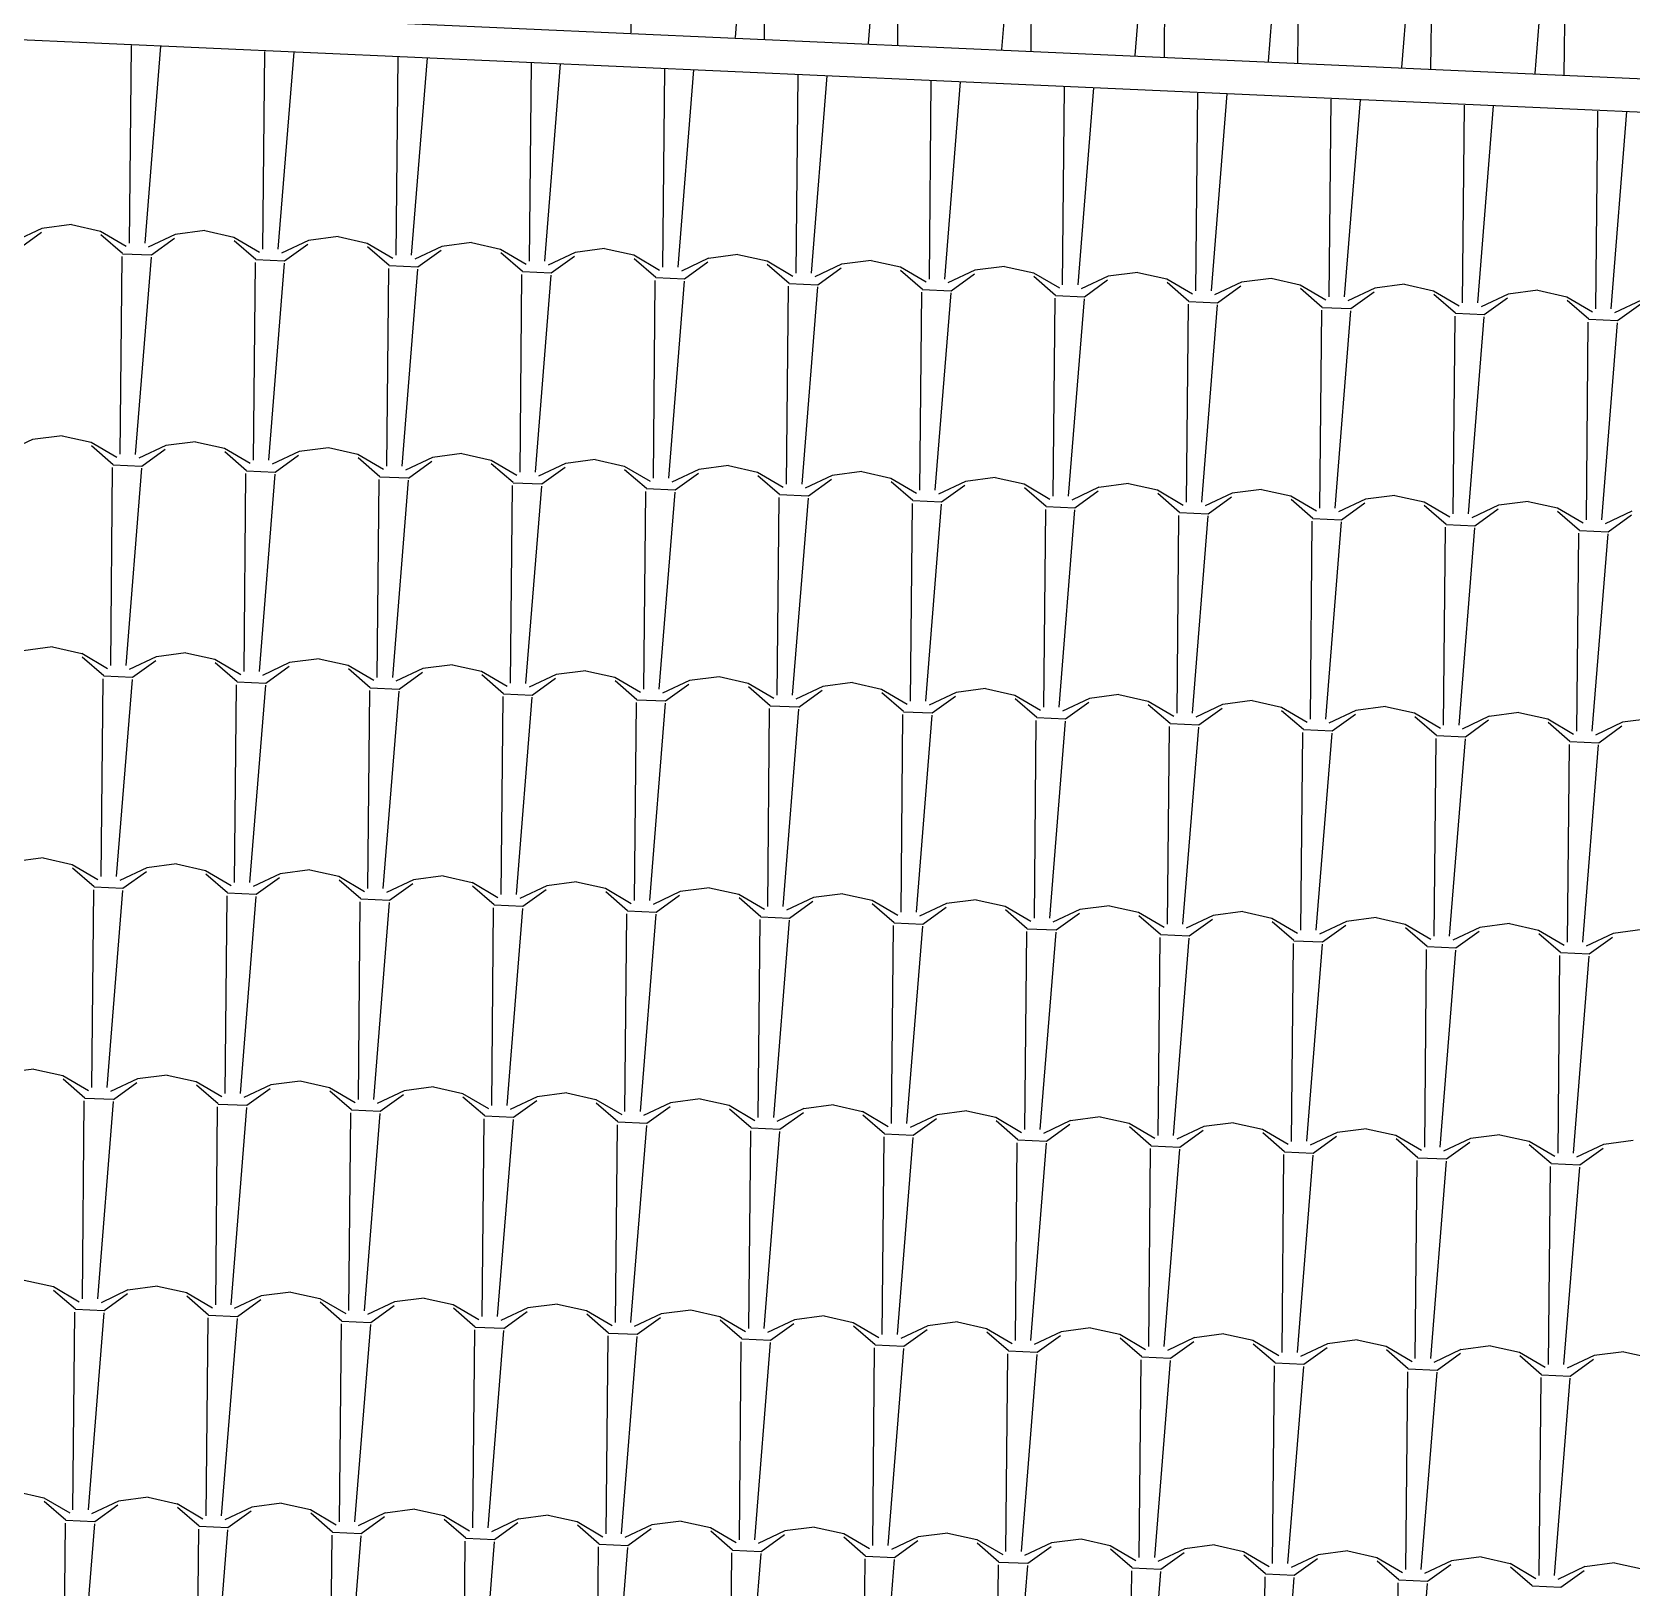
# Model space of a CAD drawing. Extents: x 1037 to 14540, y 1034 to 18285.
# Drawn here: x 8987.9 to 9275.7, y 1338.5 to 1618.3 of the extents above; entities that cross this region are included whole.
import ezdxf

# ---------------------------------------------------------------- set-up
doc = ezdxf.new("R2010")
doc.units = 0
doc.header["$LTSCALE"] = 100
doc.header["$MEASUREMENT"] = 0
doc.layers.get('0').update_dxf_attribs({"color": 240, "linetype": 'CONTINUOUS'})
doc.layers.add('proiezioni', color=252, linetype='CONTINUOUS')
doc.layers.add('retini copertura', color=32, linetype='CONTINUOUS')

# ---------------------------------------------------------------- blocks, each defined once
blk = doc.blocks.new('*X1853')
at = {"color": 0}
for p, q in [((36.6608, 15.7901), (36.6643, 16.1458)), ((36.6885, 15.7901), (36.7169, 16.1447)), ((36.9006, 15.7794), (36.904, 16.1351)), ((36.9283, 15.7793), (36.9566, 16.1339)), ((37.1404, 15.7687), (37.1438, 16.1244)), ((37.168, 15.7686), (37.1964, 16.1232)), ((37.3801, 15.7579), (37.3835, 16.1136)), ((37.4078, 15.7579), (37.4361, 16.1125)), ((37.6199, 15.7472), (37.6233, 16.1029)), ((37.6475, 15.7472), (37.6759, 16.1018)), ((37.8596, 15.7365), (37.8631, 16.0922)), ((37.8873, 15.7364), (37.9156, 16.091)), ((38.0994, 15.7257), (38.1028, 16.0814)), ((38.1271, 15.7257), (38.1554, 16.0803)), ((38.3391, 15.715), (38.3426, 16.0707)), ((38.3668, 15.715), (38.3952, 16.0696)), ((38.5789, 15.7043), (38.5823, 16.06)), ((38.6066, 15.7043), (38.6349, 16.0589)), ((38.8187, 15.6935), (38.8221, 16.0492)), ((38.8463, 15.6936), (38.8747, 16.0482)), ((39.0584, 15.6828), (39.0618, 16.0385)), ((39.0861, 15.6828), (39.1144, 16.0374)), ((39.2982, 15.6721), (39.3016, 16.0278)), ((39.3258, 15.6721), (39.3542, 16.0267)), ((36.5031, 15.8166), (36.4546, 15.7937)), ((36.4601, 15.7797), (36.5021, 15.81)), ((36.5563, 15.8235), (36.5031, 15.8166)), ((36.5563, 15.8235), (36.6086, 15.8119)), ((36.6086, 15.8119), (36.6549, 15.7848)), ((36.6482, 15.7714), (36.6091, 15.8052)), ((36.7428, 15.8059), (36.6943, 15.783)), ((36.796, 15.8128), (36.7429, 15.8058)), ((36.796, 15.8128), (36.8484, 15.8012)), ((36.8484, 15.8012), (36.8946, 15.774)), ((37.0358, 15.802), (36.9826, 15.7951)), ((37.0358, 15.8021), (37.0882, 15.7904)), ((36.6999, 15.769), (36.7418, 15.7993)), ((36.888, 15.7606), (36.8489, 15.7945)), ((36.9826, 15.7952), (36.9341, 15.7723)), ((36.9396, 15.7583), (36.9816, 15.7885)), ((37.0881, 15.7904), (37.1344, 15.7633)), ((37.1277, 15.7499), (37.0886, 15.7838)), ((37.2223, 15.7844), (37.1738, 15.7615)), ((37.1794, 15.7476), (37.2213, 15.7778)), ((37.2756, 15.7913), (37.2224, 15.7844)), ((37.2756, 15.7914), (37.3279, 15.7797)), ((37.3279, 15.7797), (37.3742, 15.7526)), ((37.3675, 15.7392), (37.3284, 15.7731)), ((37.4621, 15.7737), (37.4136, 15.7508)), ((37.5153, 15.7806), (37.4621, 15.7737)), ((37.5153, 15.7806), (37.5677, 15.769)), ((36.6438, 15.4105), (36.6473, 15.7662)), ((36.6482, 15.7713), (36.6998, 15.769)), ((36.6715, 15.4104), (36.6999, 15.765)), ((36.8836, 15.3998), (36.887, 15.7555)), ((36.8879, 15.7606), (36.9396, 15.7583)), ((36.9113, 15.3997), (36.9396, 15.7543)), ((37.1234, 15.389), (37.1268, 15.7448)), ((37.1277, 15.7499), (37.1794, 15.7476)), ((37.151, 15.389), (37.1794, 15.7436)), ((37.4191, 15.7368), (37.4611, 15.7671)), ((37.5676, 15.769), (37.6139, 15.7419)), ((37.6072, 15.7285), (37.5682, 15.7623)), ((37.7019, 15.763), (37.6534, 15.7401)), ((37.6589, 15.7261), (37.7009, 15.7564)), ((37.7551, 15.7698), (37.7019, 15.7629)), ((37.7551, 15.7699), (37.8074, 15.7583)), ((37.8074, 15.7583), (37.8537, 15.7311)), ((37.847, 15.7177), (37.8079, 15.7516)), ((37.9416, 15.7522), (37.8931, 15.7294)), ((37.8987, 15.7154), (37.9406, 15.7456)), ((37.9948, 15.7591), (37.9417, 15.7522)), ((37.9948, 15.7592), (38.0472, 15.7475)), ((38.0472, 15.7475), (38.0934, 15.7204)), ((38.2346, 15.7484), (38.1814, 15.7415)), ((38.2346, 15.7484), (38.287, 15.7368)), ((37.3631, 15.3783), (37.3666, 15.734)), ((37.3675, 15.7392), (37.4191, 15.7369)), ((37.3908, 15.3783), (37.4191, 15.7329)), ((37.6029, 15.3676), (37.6063, 15.7233)), ((37.6072, 15.7284), (37.6589, 15.7261)), ((37.6305, 15.3675), (37.6589, 15.7221)), ((37.847, 15.7177), (37.8986, 15.7154)), ((38.0868, 15.707), (38.0477, 15.7409)), ((38.1814, 15.7415), (38.1329, 15.7186)), ((38.1384, 15.7046), (38.1804, 15.7349)), ((38.2869, 15.7368), (38.3332, 15.7097)), ((38.3265, 15.6963), (38.2874, 15.7302)), ((38.4211, 15.7308), (38.3726, 15.7079)), ((38.3782, 15.6939), (38.4201, 15.7242)), ((38.4744, 15.7377), (38.4212, 15.7307)), ((38.4744, 15.7377), (38.5267, 15.7261)), ((38.5267, 15.7261), (38.573, 15.699)), ((38.5663, 15.6855), (38.5272, 15.7194)), ((38.6609, 15.7201), (38.6124, 15.6972)), ((38.7141, 15.7269), (38.6609, 15.72)), ((38.7141, 15.727), (38.7665, 15.7153)), ((38.7664, 15.7154), (38.8127, 15.6882)), ((38.9539, 15.7162), (38.9007, 15.7093)), ((38.9539, 15.7163), (39.0062, 15.7046)), ((37.8426, 15.3568), (37.8461, 15.7126)), ((37.8703, 15.3568), (37.8987, 15.7114)), ((38.0824, 15.3461), (38.0858, 15.7018)), ((38.0867, 15.707), (38.1384, 15.7047)), ((38.1101, 15.3461), (38.1384, 15.7007)), ((38.3222, 15.3354), (38.3256, 15.6911)), ((38.3265, 15.6963), (38.3782, 15.6939)), ((38.3498, 15.3354), (38.3782, 15.69)), ((38.5663, 15.6855), (38.6179, 15.6832)), ((38.6179, 15.6832), (38.6599, 15.7135)), ((38.806, 15.6748), (38.767, 15.7087)), ((38.9007, 15.7093), (38.8521, 15.6864)), ((38.8577, 15.6725), (38.8997, 15.7027)), ((39.0062, 15.7046), (39.0525, 15.6775)), ((39.0458, 15.6641), (39.0067, 15.698)), ((39.1404, 15.6986), (39.0919, 15.6757)), ((39.0975, 15.6617), (39.1394, 15.692)), ((39.1936, 15.7055), (39.1405, 15.6986)), ((39.1936, 15.7055), (39.246, 15.6939)), ((39.246, 15.6939), (39.2922, 15.6668)), ((39.2856, 15.6534), (39.2465, 15.6872)), ((39.3802, 15.6879), (39.3317, 15.665)), ((38.5619, 15.3246), (38.5653, 15.6804)), ((38.5896, 15.3247), (38.6179, 15.6793)), ((38.8017, 15.3139), (38.8051, 15.6696)), ((38.806, 15.6748), (38.8577, 15.6725)), ((38.8293, 15.3139), (38.8577, 15.6685)), ((39.0414, 15.3032), (39.0449, 15.6589)), ((39.0458, 15.6641), (39.0974, 15.6618)), ((39.0691, 15.3032), (39.0975, 15.6578)), ((39.3372, 15.651), (39.3792, 15.6813)), ((39.2812, 15.2924), (39.2846, 15.6482)), ((39.2855, 15.6533), (39.3372, 15.651)), ((39.3089, 15.2925), (39.3372, 15.6471)), ((36.4861, 15.437), (36.4376, 15.4141)), ((36.5393, 15.4439), (36.4861, 15.4369)), ((36.5393, 15.4439), (36.5917, 15.4323)), ((36.5916, 15.4323), (36.6379, 15.4052)), ((36.7258, 15.4263), (36.6773, 15.4034)), ((36.7791, 15.4331), (36.7259, 15.4262)), ((36.7791, 15.4332), (36.8314, 15.4215)), ((36.6312, 15.3917), (36.5921, 15.4256)), ((36.6829, 15.3894), (36.7248, 15.4197)), ((36.8314, 15.4216), (36.8776, 15.3944)), ((36.871, 15.381), (36.8319, 15.4149)), ((36.9656, 15.4155), (36.9171, 15.3926)), ((36.9226, 15.3787), (36.9646, 15.4089)), ((37.0188, 15.4224), (36.9656, 15.4155)), ((37.0188, 15.4225), (37.0712, 15.4108)), ((37.0711, 15.4108), (37.1174, 15.3837)), ((37.1107, 15.3703), (37.0717, 15.4042)), ((37.2054, 15.4048), (37.1568, 15.3819)), ((37.1624, 15.3679), (37.2043, 15.3982)), ((37.2586, 15.4117), (37.2054, 15.4048)), ((37.2586, 15.4117), (37.3109, 15.4001)), ((37.3109, 15.4001), (37.3572, 15.373)), ((37.4983, 15.401), (37.4452, 15.394)), ((37.4983, 15.401), (37.5507, 15.3894)), ((36.6269, 15.0309), (36.6303, 15.3866)), ((36.6312, 15.3917), (36.6829, 15.3894)), ((36.6545, 15.0308), (36.6829, 15.3854)), ((36.8666, 15.0202), (36.8701, 15.3759)), ((36.871, 15.381), (36.9226, 15.3787)), ((36.8943, 15.0201), (36.9226, 15.3747)), ((37.1107, 15.3703), (37.1624, 15.368)), ((37.3505, 15.3596), (37.3114, 15.3934)), ((37.4451, 15.3941), (37.3966, 15.3712)), ((37.4022, 15.3572), (37.4441, 15.3875)), ((37.5507, 15.3894), (37.5969, 15.3622)), ((37.5903, 15.3488), (37.5512, 15.3827)), ((37.6849, 15.3834), (37.6364, 15.3605)), ((37.6419, 15.3465), (37.6839, 15.3767)), ((37.7381, 15.3902), (37.6849, 15.3833)), ((37.7381, 15.3903), (37.7905, 15.3786)), ((37.7904, 15.3786), (37.8367, 15.3515)), ((37.83, 15.3381), (37.7909, 15.372)), ((37.9246, 15.3726), (37.8761, 15.3497)), ((37.9779, 15.3795), (37.9247, 15.3726)), ((37.9779, 15.3795), (38.0302, 15.3679)), ((38.2176, 15.3688), (38.1644, 15.3618)), ((38.2176, 15.3688), (38.27, 15.3572)), ((37.1064, 15.0094), (37.1098, 15.3651)), ((37.134, 15.0094), (37.1624, 15.364)), ((37.3461, 14.9987), (37.3496, 15.3544)), ((37.3505, 15.3595), (37.4021, 15.3572)), ((37.3738, 14.9986), (37.4022, 15.3532)), ((37.5859, 14.988), (37.5893, 15.3437)), ((37.5902, 15.3488), (37.6419, 15.3465)), ((37.6136, 14.9879), (37.6419, 15.3425)), ((37.8817, 15.3358), (37.9236, 15.366)), ((38.0302, 15.3679), (38.0764, 15.3408)), ((38.0698, 15.3274), (38.0307, 15.3613)), ((38.1644, 15.3619), (38.1159, 15.339)), ((38.1214, 15.325), (38.1634, 15.3553)), ((38.2699, 15.3572), (38.3162, 15.3301)), ((38.3095, 15.3166), (38.2705, 15.3505)), ((38.4042, 15.3512), (38.3556, 15.3283)), ((38.3612, 15.3143), (38.4032, 15.3446)), ((38.4574, 15.358), (38.4042, 15.3511)), ((38.4574, 15.3581), (38.5097, 15.3464)), ((38.5097, 15.3465), (38.556, 15.3193)), ((38.6439, 15.3404), (38.5954, 15.3176)), ((38.6971, 15.3473), (38.644, 15.3404)), ((38.6971, 15.3474), (38.7495, 15.3357)), ((37.8257, 14.9772), (37.8291, 15.3329)), ((37.83, 15.3381), (37.8817, 15.3358)), ((37.8533, 14.9772), (37.8817, 15.3318)), ((38.0654, 14.9665), (38.0688, 15.3222)), ((38.0698, 15.3274), (38.1214, 15.325)), ((38.0931, 14.9665), (38.1214, 15.3211)), ((38.3052, 14.9558), (38.3086, 15.3115)), ((38.3095, 15.3166), (38.3612, 15.3143)), ((38.5493, 15.3059), (38.5102, 15.3398)), ((38.601, 15.3036), (38.6429, 15.3338)), ((38.7495, 15.3357), (38.7957, 15.3086)), ((38.7891, 15.2952), (38.75, 15.3291)), ((38.8837, 15.3297), (38.8352, 15.3068)), ((38.8407, 15.2928), (38.8827, 15.3231)), ((38.9369, 15.3366), (38.8837, 15.3297)), ((38.9369, 15.3366), (38.9893, 15.325)), ((38.9892, 15.325), (39.0355, 15.2979)), ((39.0288, 15.2845), (38.9897, 15.3184)), ((39.1234, 15.319), (39.0749, 15.2961)), ((39.0805, 15.2821), (39.1224, 15.3124)), ((39.1767, 15.3259), (39.1235, 15.3189)), ((39.1767, 15.3259), (39.229, 15.3143)), ((39.229, 15.3143), (39.2752, 15.2872)), ((38.3328, 14.9558), (38.3612, 15.3104)), ((38.5449, 14.945), (38.5484, 15.3007)), ((38.5493, 15.3059), (38.6009, 15.3036)), ((38.5726, 14.945), (38.6009, 15.2996)), ((38.7847, 14.9343), (38.7881, 15.29)), ((38.789, 15.2952), (38.8407, 15.2929)), ((38.8124, 14.9343), (38.8407, 15.2889)), ((39.0288, 15.2845), (39.0805, 15.2821)), ((39.2686, 15.2737), (39.2295, 15.3076)), ((39.3632, 15.3083), (39.3147, 15.2854)), ((39.3202, 15.2714), (39.3622, 15.3016)), ((39.0244, 14.9236), (39.0279, 15.2793)), ((39.0521, 14.9236), (39.0805, 15.2782)), ((39.2642, 14.9128), (39.2676, 15.2685)), ((39.2686, 15.2737), (39.3202, 15.2714)), ((39.2919, 14.9129), (39.3202, 15.2675)), ((36.5223, 15.0642), (36.4691, 15.0573)), ((36.5223, 15.0643), (36.5747, 15.0526)), ((36.5746, 15.0527), (36.6209, 15.0255)), ((36.7621, 15.0535), (36.7089, 15.0466)), ((36.7621, 15.0536), (36.8144, 15.0419)), ((36.6142, 15.0121), (36.5752, 15.046)), ((36.7088, 15.0466), (36.6603, 15.0237)), ((36.6659, 15.0098), (36.7078, 15.04)), ((36.8144, 15.0419), (36.8607, 15.0148)), ((36.854, 15.0014), (36.8149, 15.0353)), ((36.9486, 15.0359), (36.9001, 15.013)), ((36.9057, 14.999), (36.9476, 15.0293)), ((37.0018, 15.0428), (36.9486, 15.0359)), ((37.0018, 15.0428), (37.0542, 15.0312)), ((37.0542, 15.0312), (37.1004, 15.0041)), ((37.0937, 14.9907), (37.0547, 15.0245)), ((37.1884, 15.0252), (37.1399, 15.0023)), ((37.2416, 15.0321), (37.1884, 15.0251)), ((37.2416, 15.0321), (37.2939, 15.0205)), ((36.6099, 14.6513), (36.6133, 15.007)), ((36.6142, 15.0121), (36.6659, 15.0098)), ((36.6375, 14.6512), (36.6659, 15.0058)), ((36.8496, 14.6405), (36.8531, 14.9962)), ((36.854, 15.0014), (36.9056, 14.9991)), ((36.8773, 14.6405), (36.9057, 14.9951)), ((37.1454, 14.9883), (37.1874, 15.0186)), ((37.2939, 15.0205), (37.3402, 14.9934)), ((37.3335, 14.9799), (37.2944, 15.0138)), ((37.4281, 15.0145), (37.3796, 14.9916)), ((37.3852, 14.9776), (37.4271, 15.0078)), ((37.4814, 15.0213), (37.4282, 15.0144)), ((37.4814, 15.0214), (37.5337, 15.0097)), ((37.5337, 15.0098), (37.5799, 14.9826)), ((37.5733, 14.9692), (37.5342, 15.0031)), ((37.6679, 15.0037), (37.6194, 14.9808)), ((37.6249, 14.9669), (37.6669, 14.9971)), ((37.7211, 15.0106), (37.6679, 15.0037)), ((37.7211, 15.0107), (37.7735, 14.999)), ((37.7734, 14.999), (37.8197, 14.9719)), ((37.9609, 14.9999), (37.9077, 14.993)), ((37.9609, 14.9999), (38.0132, 14.9883)), ((37.0894, 14.6298), (37.0928, 14.9855)), ((37.0937, 14.9906), (37.1454, 14.9883)), ((37.1171, 14.6298), (37.1454, 14.9843)), ((37.3292, 14.6191), (37.3326, 14.9748)), ((37.3335, 14.9799), (37.3852, 14.9776)), ((37.3568, 14.619), (37.3852, 14.9736)), ((37.5733, 14.9692), (37.6249, 14.9669)), ((37.813, 14.9585), (37.774, 14.9924)), ((37.9076, 14.993), (37.8591, 14.9701)), ((37.8647, 14.9561), (37.9066, 14.9864)), ((38.0132, 14.9883), (38.0595, 14.9612)), ((38.0528, 14.9478), (38.0137, 14.9816)), ((38.1474, 14.9823), (38.0989, 14.9594)), ((38.1045, 14.9454), (38.1464, 14.9757)), ((38.2006, 14.9891), (38.1474, 14.9822)), ((38.2006, 14.9892), (38.253, 14.9776)), ((38.253, 14.9776), (38.2992, 14.9504)), ((38.2926, 14.937), (38.2535, 14.9709)), ((38.3872, 14.9715), (38.3387, 14.9487)), ((38.4404, 14.9784), (38.3872, 14.9715)), ((38.4404, 14.9785), (38.4927, 14.9668)), ((38.4927, 14.9668), (38.539, 14.9397)), ((38.6802, 14.9677), (38.627, 14.9608)), ((38.6802, 14.9677), (38.7325, 14.9561)), ((37.5689, 14.6083), (37.5723, 14.964)), ((37.5966, 14.6083), (37.6249, 14.9629)), ((37.8087, 14.5976), (37.8121, 14.9533)), ((37.813, 14.9585), (37.8647, 14.9562)), ((37.8363, 14.5976), (37.8647, 14.9522)), ((38.0484, 14.5869), (38.0519, 14.9426)), ((38.0528, 14.9477), (38.1044, 14.9454)), ((38.0761, 14.5869), (38.1044, 14.9415)), ((38.2925, 14.937), (38.3442, 14.9347)), ((38.3442, 14.9347), (38.3862, 14.9649)), ((38.5323, 14.9263), (38.4932, 14.9602)), ((38.6269, 14.9608), (38.5784, 14.9379)), ((38.584, 14.924), (38.6259, 14.9542)), ((38.7325, 14.9561), (38.7787, 14.929)), ((38.7721, 14.9156), (38.733, 14.9495)), ((38.8667, 14.9501), (38.8182, 14.9272)), ((38.8237, 14.9132), (38.8657, 14.9435)), ((38.9199, 14.957), (38.8667, 14.95)), ((38.9199, 14.957), (38.9723, 14.9454)), ((38.9722, 14.9454), (39.0185, 14.9183)), ((39.0118, 14.9048), (38.9728, 14.9387)), ((39.1064, 14.9394), (39.0579, 14.9165)), ((39.1597, 14.9462), (39.1065, 14.9393)), ((39.1597, 14.9463), (39.212, 14.9346)), ((38.2882, 14.5761), (38.2916, 14.9318)), ((38.3159, 14.5761), (38.3442, 14.9307)), ((38.5279, 14.5654), (38.5314, 14.9211)), ((38.5323, 14.9263), (38.584, 14.924)), ((38.5556, 14.5654), (38.584, 14.92)), ((38.7677, 14.5547), (38.7711, 14.9104)), ((38.7721, 14.9156), (38.8237, 14.9132)), ((38.7954, 14.5547), (38.8237, 14.9093)), ((39.0635, 14.9025), (39.1054, 14.9328)), ((39.212, 14.9347), (39.2583, 14.9075)), ((39.2516, 14.8941), (39.2125, 14.928)), ((39.3462, 14.9286), (39.2977, 14.9057)), ((39.3033, 14.8918), (39.3452, 14.922)), ((39.3994, 14.9355), (39.3462, 14.9286)), ((39.0075, 14.5439), (39.0109, 14.8997)), ((39.0118, 14.9048), (39.0635, 14.9025)), ((39.0351, 14.544), (39.0635, 14.8986)), ((39.2472, 14.5332), (39.2506, 14.8889)), ((39.2516, 14.8941), (39.3032, 14.8918)), ((39.2749, 14.5333), (39.3032, 14.8879)), ((36.5053, 14.6846), (36.4521, 14.6777)), ((36.5053, 14.6847), (36.5577, 14.673)), ((36.5577, 14.673), (36.6039, 14.6459)), ((36.5972, 14.6325), (36.5582, 14.6664)), ((36.6919, 14.667), (36.6434, 14.6441)), ((36.6489, 14.6302), (36.6909, 14.6604)), ((36.7451, 14.6739), (36.6919, 14.667)), ((36.7451, 14.6739), (36.7974, 14.6623)), ((36.7974, 14.6623), (36.8437, 14.6352)), ((36.837, 14.6218), (36.7979, 14.6557)), ((36.9316, 14.6563), (36.8831, 14.6334)), ((36.8887, 14.6194), (36.9306, 14.6497)), ((36.9848, 14.6632), (36.9317, 14.6562)), ((36.9848, 14.6632), (37.0372, 14.6516)), ((37.0372, 14.6516), (37.0834, 14.6245)), ((37.2246, 14.6524), (37.1714, 14.6455)), ((37.2246, 14.6525), (37.277, 14.6408)), ((36.5929, 14.2716), (36.5963, 14.6274)), ((36.5972, 14.6325), (36.6489, 14.6302)), ((36.6206, 14.2716), (36.6489, 14.6262)), ((36.837, 14.6218), (36.8887, 14.6194)), ((37.0768, 14.611), (37.0377, 14.6449)), ((37.1714, 14.6456), (37.1229, 14.6227)), ((37.1284, 14.6087), (37.1704, 14.639)), ((37.2769, 14.6409), (37.3232, 14.6137)), ((37.3165, 14.6003), (37.2774, 14.6342)), ((37.4111, 14.6348), (37.3626, 14.6119)), ((37.3682, 14.598), (37.4101, 14.6282)), ((37.4644, 14.6417), (37.4112, 14.6348)), ((37.4644, 14.6418), (37.5167, 14.6301)), ((37.5167, 14.6301), (37.563, 14.603)), ((37.5563, 14.5896), (37.5172, 14.6235)), ((37.6509, 14.6241), (37.6024, 14.6012)), ((37.7041, 14.631), (37.6509, 14.6241)), ((37.7041, 14.631), (37.7565, 14.6194)), ((36.8327, 14.2609), (36.8361, 14.6166)), ((36.8603, 14.2609), (36.8887, 14.6155)), ((37.0724, 14.2502), (37.0758, 14.6059)), ((37.0767, 14.611), (37.1284, 14.6087)), ((37.1001, 14.2501), (37.1284, 14.6047)), ((37.3122, 14.2394), (37.3156, 14.5952)), ((37.3165, 14.6003), (37.3682, 14.598)), ((37.3398, 14.2394), (37.3682, 14.594)), ((37.608, 14.5872), (37.6499, 14.6175)), ((37.7565, 14.6194), (37.8027, 14.5923)), ((37.796, 14.5789), (37.757, 14.6127)), ((37.8907, 14.6134), (37.8422, 14.5905)), ((37.8477, 14.5765), (37.8897, 14.6068)), ((37.9439, 14.6203), (37.8907, 14.6133)), ((37.9439, 14.6203), (37.9962, 14.6087)), ((37.9962, 14.6087), (38.0425, 14.5815)), ((38.0358, 14.5681), (37.9967, 14.602)), ((38.1304, 14.6027), (38.0819, 14.5798)), ((38.0875, 14.5658), (38.1294, 14.596)), ((38.1836, 14.6095), (38.1305, 14.6026)), ((38.1836, 14.6096), (38.236, 14.5979)), ((38.236, 14.598), (38.2822, 14.5708)), ((38.3702, 14.5919), (38.3217, 14.569)), ((38.4234, 14.5988), (38.3702, 14.5919)), ((38.4234, 14.5988), (38.4758, 14.5872)), ((37.5519, 14.2287), (37.5554, 14.5844)), ((37.5563, 14.5896), (37.6079, 14.5873)), ((37.5796, 14.2287), (37.6079, 14.5833)), ((37.7917, 14.218), (37.7951, 14.5737)), ((37.796, 14.5788), (37.8477, 14.5765)), ((37.8194, 14.218), (37.8477, 14.5726)), ((38.0314, 14.2072), (38.0349, 14.563)), ((38.0358, 14.5681), (38.0875, 14.5658)), ((38.2756, 14.5574), (38.2365, 14.5913)), ((38.3272, 14.5551), (38.3692, 14.5853)), ((38.4757, 14.5872), (38.522, 14.5601)), ((38.5153, 14.5467), (38.4762, 14.5806)), ((38.6099, 14.5812), (38.5614, 14.5583)), ((38.567, 14.5443), (38.6089, 14.5746)), ((38.6632, 14.5881), (38.61, 14.5811)), ((38.6632, 14.5881), (38.7155, 14.5765)), ((38.7155, 14.5765), (38.7618, 14.5494)), ((38.7551, 14.536), (38.716, 14.5698)), ((38.8497, 14.5705), (38.8012, 14.5476)), ((38.8068, 14.5336), (38.8487, 14.5639)), ((38.9029, 14.5773), (38.8497, 14.5704)), ((38.9029, 14.5774), (38.9553, 14.5657)), ((38.9553, 14.5658), (39.0015, 14.5386)), ((39.1427, 14.5666), (39.0895, 14.5597)), ((39.1427, 14.5667), (39.195, 14.555)), ((38.0591, 14.2072), (38.0875, 14.5618)), ((38.2712, 14.1965), (38.2746, 14.5522)), ((38.2755, 14.5574), (38.3272, 14.5551)), ((38.2989, 14.1965), (38.3272, 14.5511)), ((38.511, 14.1858), (38.5144, 14.5415)), ((38.5153, 14.5467), (38.567, 14.5444)), ((38.5386, 14.1858), (38.567, 14.5404)), ((38.7551, 14.5359), (38.8067, 14.5336)), ((38.9948, 14.5252), (38.9558, 14.5591)), ((39.0895, 14.5597), (39.041, 14.5369)), ((39.0465, 14.5229), (39.0885, 14.5531)), ((39.195, 14.555), (39.2413, 14.5279)), ((39.2346, 14.5145), (39.1955, 14.5484)), ((39.3292, 14.549), (39.2807, 14.5261)), ((39.2863, 14.5121), (39.3282, 14.5424)), ((39.3824, 14.5559), (39.3293, 14.549)), ((38.7507, 14.175), (38.7541, 14.5308)), ((38.7784, 14.1751), (38.8067, 14.5297)), ((38.9905, 14.1643), (38.9939, 14.52)), ((38.9948, 14.5252), (39.0465, 14.5229)), ((39.0181, 14.1644), (39.0465, 14.519)), ((39.2302, 14.1536), (39.2337, 14.5093)), ((39.2346, 14.5145), (39.2863, 14.5122)), ((39.2579, 14.1536), (39.2863, 14.5082)), ((36.4883, 14.305), (36.4352, 14.2981)), ((36.4883, 14.305), (36.5407, 14.2934)), ((36.5407, 14.2934), (36.5869, 14.2663)), ((36.5803, 14.2529), (36.5412, 14.2868)), ((36.6749, 14.2874), (36.6264, 14.2645)), ((36.6319, 14.2505), (36.6739, 14.2808)), ((36.7281, 14.2943), (36.6749, 14.2873)), ((36.7281, 14.2943), (36.7805, 14.2827)), ((36.7804, 14.2827), (36.8267, 14.2556)), ((36.82, 14.2422), (36.7809, 14.276)), ((36.9146, 14.2767), (36.8661, 14.2538)), ((36.9679, 14.2835), (36.9147, 14.2766)), ((36.9679, 14.2836), (37.0202, 14.2719)), ((36.5759, 13.892), (36.5793, 14.2477)), ((36.5802, 14.2529), (36.6319, 14.2506)), ((36.6036, 13.892), (36.6319, 14.2466)), ((36.8717, 14.2398), (36.9136, 14.2701)), ((37.0202, 14.272), (37.0665, 14.2448)), ((37.0598, 14.2314), (37.0207, 14.2653)), ((37.1544, 14.2659), (37.1059, 14.2431)), ((37.1115, 14.2291), (37.1534, 14.2593)), ((37.2076, 14.2728), (37.1544, 14.2659)), ((37.2076, 14.2729), (37.26, 14.2612)), ((37.2599, 14.2612), (37.3062, 14.2341)), ((37.2995, 14.2207), (37.2605, 14.2546)), ((37.3942, 14.2552), (37.3456, 14.2323)), ((37.3512, 14.2183), (37.3932, 14.2486)), ((37.4474, 14.2621), (37.3942, 14.2552)), ((37.4474, 14.2621), (37.4997, 14.2505)), ((37.4997, 14.2505), (37.546, 14.2234)), ((37.6871, 14.2514), (37.634, 14.2444)), ((37.6871, 14.2514), (37.7395, 14.2398)), ((36.8157, 13.8813), (36.8191, 14.237)), ((36.82, 14.2421), (36.8717, 14.2398)), ((36.8433, 13.8812), (36.8717, 14.2358)), ((37.0554, 13.8706), (37.0589, 14.2263)), ((37.0598, 14.2314), (37.1114, 14.2291)), ((37.0831, 13.8705), (37.1114, 14.2251)), ((37.2995, 14.2207), (37.3512, 14.2184)), ((37.5393, 14.21), (37.5002, 14.2439)), ((37.6339, 14.2445), (37.5854, 14.2216)), ((37.591, 14.2076), (37.6329, 14.2379)), ((37.7395, 14.2398), (37.7857, 14.2127)), ((37.7791, 14.1992), (37.74, 14.2331)), ((37.8737, 14.2338), (37.8252, 14.2109)), ((37.8307, 14.1969), (37.8727, 14.2272)), ((37.9269, 14.2406), (37.8737, 14.2337)), ((37.9269, 14.2407), (37.9793, 14.229)), ((37.9792, 14.2291), (38.0255, 14.2019)), ((38.0188, 14.1885), (37.9797, 14.2224)), ((38.1134, 14.223), (38.0649, 14.2001)), ((38.1667, 14.2299), (38.1135, 14.223)), ((38.1667, 14.23), (38.219, 14.2183)), ((38.219, 14.2183), (38.2653, 14.1912)), ((38.4064, 14.2192), (38.3532, 14.2122)), ((38.4064, 14.2192), (38.4588, 14.2076)), ((37.2952, 13.8598), (37.2986, 14.2155)), ((37.3228, 13.8598), (37.3512, 14.2144)), ((37.5349, 13.8491), (37.5384, 14.2048)), ((37.5393, 14.21), (37.5909, 14.2076)), ((37.5626, 13.8491), (37.591, 14.2037)), ((37.7747, 13.8384), (37.7781, 14.1941)), ((37.779, 14.1992), (37.8307, 14.1969)), ((37.8024, 13.8383), (37.8307, 14.1929)), ((38.0705, 14.1862), (38.1124, 14.2164)), ((38.2586, 14.1778), (38.2195, 14.2117)), ((38.3532, 14.2123), (38.3047, 14.1894)), ((38.3103, 14.1754), (38.3522, 14.2057)), ((38.4587, 14.2076), (38.505, 14.1805)), ((38.4983, 14.1671), (38.4593, 14.2009)), ((38.593, 14.2016), (38.5444, 14.1787)), ((38.55, 14.1647), (38.592, 14.195)), ((38.6462, 14.2084), (38.593, 14.2015)), ((38.6462, 14.2085), (38.6985, 14.1969)), ((38.6985, 14.1969), (38.7448, 14.1697)), ((38.7381, 14.1563), (38.699, 14.1902)), ((38.8327, 14.1909), (38.7842, 14.168)), ((38.8859, 14.1977), (38.8328, 14.1908)), ((38.8859, 14.1978), (38.9383, 14.1861)), ((38.0145, 13.8276), (38.0179, 14.1833)), ((38.0188, 14.1885), (38.0705, 14.1862)), ((38.0421, 13.8276), (38.0705, 14.1822)), ((38.2542, 13.8169), (38.2576, 14.1726)), ((38.2586, 14.1778), (38.3102, 14.1755)), ((38.2819, 13.8169), (38.3102, 14.1715)), ((38.494, 13.8062), (38.4974, 14.1619)), ((38.4983, 14.167), (38.55, 14.1647)), ((38.5216, 13.8062), (38.55, 14.1608)), ((38.7898, 14.154), (38.8317, 14.1842)), ((38.9383, 14.1861), (38.9845, 14.159)), ((38.9779, 14.1456), (38.9388, 14.1795)), ((39.0725, 14.1801), (39.024, 14.1572)), ((39.0295, 14.1433), (39.0715, 14.1735)), ((39.1257, 14.187), (39.0725, 14.1801)), ((39.1257, 14.187), (39.1781, 14.1754)), ((39.178, 14.1754), (39.2243, 14.1483)), ((39.2176, 14.1349), (39.1785, 14.1688)), ((39.3122, 14.1694), (39.2637, 14.1465)), ((39.2693, 14.1325), (39.3112, 14.1628)), ((39.3655, 14.1763), (39.3123, 14.1693)), ((38.7337, 13.7954), (38.7372, 14.1511)), ((38.7381, 14.1563), (38.7897, 14.154)), ((38.7614, 13.7955), (38.7898, 14.1501)), ((38.9735, 13.7847), (38.9769, 14.1404)), ((38.9778, 14.1456), (39.0295, 14.1433)), ((39.0012, 13.7847), (39.0295, 14.1393)), ((39.2176, 14.1349), (39.2693, 14.1326)), ((39.2132, 13.774), (39.2167, 14.1297)), ((39.2409, 13.774), (39.2693, 14.1286)), ((36.4714, 13.9254), (36.5237, 13.9138)), ((36.5237, 13.9138), (36.57, 13.8867)), ((36.5633, 13.8733), (36.5242, 13.9071)), ((36.6579, 13.9078), (36.6094, 13.8849)), ((36.6149, 13.8709), (36.6569, 13.9012)), ((36.7111, 13.9146), (36.6579, 13.9077)), ((36.7111, 13.9147), (36.7635, 13.903)), ((36.7634, 13.9031), (36.8097, 13.8759)), ((36.9509, 13.9039), (36.8977, 13.897)), ((36.9509, 13.904), (37.0032, 13.8923)), ((36.5633, 13.8732), (36.6149, 13.8709)), ((36.803, 13.8625), (36.764, 13.8964)), ((36.8976, 13.8971), (36.8491, 13.8742)), ((36.8547, 13.8602), (36.8967, 13.8904)), ((37.0032, 13.8923), (37.0495, 13.8652)), ((37.0428, 13.8518), (37.0037, 13.8857)), ((37.1374, 13.8863), (37.0889, 13.8634)), ((37.0945, 13.8495), (37.1364, 13.8797)), ((37.1906, 13.8932), (37.1375, 13.8863)), ((37.1906, 13.8932), (37.243, 13.8816)), ((37.243, 13.8816), (37.2892, 13.8545)), ((37.2826, 13.8411), (37.2435, 13.875)), ((37.3772, 13.8756), (37.3287, 13.8527)), ((37.4304, 13.8825), (37.3772, 13.8755)), ((37.4304, 13.8825), (37.4827, 13.8709)), ((36.5589, 13.5124), (36.5624, 13.8681)), ((36.5866, 13.5123), (36.6149, 13.8669)), ((36.7987, 13.5017), (36.8021, 13.8574)), ((36.803, 13.8625), (36.8547, 13.8602)), ((36.8263, 13.5016), (36.8547, 13.8562)), ((37.0384, 13.4909), (37.0419, 13.8467)), ((37.0428, 13.8518), (37.0944, 13.8495)), ((37.0661, 13.4909), (37.0945, 13.8455)), ((37.3342, 13.8387), (37.3762, 13.869)), ((37.4827, 13.8709), (37.529, 13.8438)), ((37.5223, 13.8303), (37.4832, 13.8642)), ((37.6169, 13.8649), (37.5684, 13.842)), ((37.574, 13.828), (37.6159, 13.8583)), ((37.6702, 13.8717), (37.617, 13.8648)), ((37.6702, 13.8718), (37.7225, 13.8601)), ((37.7225, 13.8602), (37.7688, 13.833)), ((37.7621, 13.8196), (37.723, 13.8535)), ((37.8567, 13.8541), (37.8082, 13.8313)), ((37.8137, 13.8173), (37.8557, 13.8475)), ((37.9099, 13.861), (37.8567, 13.8541)), ((37.9099, 13.8611), (37.9623, 13.8494)), ((37.9622, 13.8494), (38.0085, 13.8223)), ((38.0964, 13.8434), (38.0479, 13.8205)), ((38.1497, 13.8503), (38.0965, 13.8434)), ((38.1497, 13.8503), (38.202, 13.8387)), ((37.2782, 13.4802), (37.2816, 13.8359)), ((37.2825, 13.8411), (37.3342, 13.8388)), ((37.3059, 13.4802), (37.3342, 13.8348)), ((37.518, 13.4695), (37.5214, 13.8252)), ((37.5223, 13.8303), (37.574, 13.828)), ((37.5456, 13.4694), (37.574, 13.824)), ((37.7621, 13.8196), (37.8137, 13.8173)), ((38.0018, 13.8089), (37.9628, 13.8428)), ((38.0535, 13.8065), (38.0955, 13.8368)), ((38.202, 13.8387), (38.2483, 13.8116)), ((38.2416, 13.7982), (38.2025, 13.8321)), ((38.3362, 13.8327), (38.2877, 13.8098)), ((38.2933, 13.7958), (38.3352, 13.8261)), ((38.3894, 13.8395), (38.3363, 13.8326)), ((38.3894, 13.8396), (38.4418, 13.828)), ((38.4418, 13.828), (38.488, 13.8009)), ((38.4814, 13.7874), (38.4423, 13.8213)), ((38.576, 13.822), (38.5275, 13.7991)), ((38.533, 13.7851), (38.575, 13.8153)), ((38.6292, 13.8288), (38.576, 13.8219)), ((38.6292, 13.8289), (38.6816, 13.8172)), ((38.6815, 13.8173), (38.7278, 13.7901)), ((38.869, 13.8181), (38.8158, 13.8112)), ((38.869, 13.8181), (38.9213, 13.8065)), ((37.7577, 13.4587), (37.7611, 13.8145)), ((37.7854, 13.4587), (37.8137, 13.8133)), ((37.9975, 13.448), (38.0009, 13.8037)), ((38.0018, 13.8089), (38.0535, 13.8066)), ((38.0251, 13.448), (38.0535, 13.8026)), ((38.2372, 13.4373), (38.2407, 13.793)), ((38.2416, 13.7982), (38.2932, 13.7958)), ((38.2649, 13.4373), (38.2932, 13.7919)), ((38.4813, 13.7874), (38.533, 13.7851)), ((38.7211, 13.7767), (38.682, 13.8106)), ((38.8157, 13.8112), (38.7672, 13.7883)), ((38.7728, 13.7744), (38.8147, 13.8046)), ((38.9213, 13.8065), (38.9676, 13.7794)), ((38.9609, 13.766), (38.9218, 13.7999)), ((39.0555, 13.8005), (39.007, 13.7776)), ((39.0125, 13.7636), (39.0545, 13.7939)), ((39.1087, 13.8074), (39.0555, 13.8004)), ((39.1087, 13.8074), (39.1611, 13.7958)), ((39.161, 13.7958), (39.2073, 13.7687)), ((39.2006, 13.7553), (39.1616, 13.7891)), ((39.2952, 13.7898), (39.2467, 13.7669)), ((39.3485, 13.7966), (39.2953, 13.7897)), ((39.3485, 13.7967), (39.4008, 13.785)), ((38.477, 13.4265), (38.4804, 13.7823)), ((38.5047, 13.4266), (38.533, 13.7812)), ((38.7167, 13.4158), (38.7202, 13.7715)), ((38.7211, 13.7767), (38.7728, 13.7744)), ((38.7444, 13.4158), (38.7728, 13.7704)), ((38.9565, 13.4051), (38.9599, 13.7608)), ((38.9609, 13.766), (39.0125, 13.7637)), ((38.9842, 13.4051), (39.0125, 13.7597)), ((39.2523, 13.7529), (39.2943, 13.7832)), ((39.1963, 13.3943), (39.1997, 13.7501)), ((39.2006, 13.7552), (39.2523, 13.7529)), ((39.2239, 13.3944), (39.2523, 13.749)), ((36.4544, 13.5458), (36.5067, 13.5341)), ((36.5067, 13.5342), (36.553, 13.5071)), ((36.5463, 13.4936), (36.5072, 13.5275)), ((36.6409, 13.5282), (36.5924, 13.5053)), ((36.6941, 13.535), (36.6409, 13.5281)), ((36.6941, 13.5351), (36.7465, 13.5234)), ((36.598, 13.4913), (36.6399, 13.5215)), ((36.7465, 13.5235), (36.7927, 13.4963)), ((36.786, 13.4829), (36.747, 13.5168)), ((36.8807, 13.5174), (36.8322, 13.4945)), ((36.8377, 13.4806), (36.8797, 13.5108)), ((36.9339, 13.5243), (36.8807, 13.5174)), ((36.9339, 13.5243), (36.9862, 13.5127)), ((36.9862, 13.5127), (37.0325, 13.4856)), ((37.0258, 13.4722), (36.9867, 13.5061)), ((37.1204, 13.5067), (37.0719, 13.4838)), ((37.0775, 13.4698), (37.1194, 13.5001)), ((37.1737, 13.5136), (37.1205, 13.5066)), ((37.1736, 13.5136), (37.226, 13.502)), ((37.226, 13.502), (37.2722, 13.4749)), ((37.4134, 13.5028), (37.3602, 13.4959)), ((37.4134, 13.5029), (37.4658, 13.4912)), ((36.5419, 13.1328), (36.5454, 13.4885)), ((36.5463, 13.4936), (36.5979, 13.4913)), ((36.5696, 13.1327), (36.598, 13.4873)), ((36.7817, 13.1221), (36.7851, 13.4778)), ((36.786, 13.4829), (36.8377, 13.4806)), ((36.8094, 13.122), (36.8377, 13.4766)), ((37.0258, 13.4722), (37.0775, 13.4699)), ((37.2656, 13.4615), (37.2265, 13.4953)), ((37.3602, 13.496), (37.3117, 13.4731)), ((37.3172, 13.4591), (37.3592, 13.4894)), ((37.4657, 13.4913), (37.512, 13.4641)), ((37.5053, 13.4507), (37.4663, 13.4846)), ((37.5999, 13.4852), (37.5514, 13.4624)), ((37.557, 13.4484), (37.5989, 13.4786)), ((37.6532, 13.4921), (37.6, 13.4852)), ((37.6532, 13.4922), (37.7055, 13.4805)), ((37.7055, 13.4805), (37.7518, 13.4534)), ((37.7451, 13.44), (37.706, 13.4739)), ((37.8397, 13.4745), (37.7912, 13.4516)), ((37.8929, 13.4814), (37.8397, 13.4745)), ((37.8929, 13.4814), (37.9453, 13.4698)), ((37.9453, 13.4698), (37.9915, 13.4427)), ((38.1327, 13.4707), (38.0795, 13.4637)), ((38.1327, 13.4707), (38.185, 13.4591)), ((37.0215, 13.1113), (37.0249, 13.467)), ((37.0491, 13.1113), (37.0775, 13.4659)), ((37.2612, 13.1006), (37.2646, 13.4563)), ((37.2656, 13.4614), (37.3172, 13.4591)), ((37.2889, 13.1005), (37.3172, 13.4551)), ((37.501, 13.0899), (37.5044, 13.4456)), ((37.5053, 13.4507), (37.557, 13.4484)), ((37.5286, 13.0898), (37.557, 13.4444)), ((37.7968, 13.4377), (37.8387, 13.4679)), ((37.9848, 13.4293), (37.9458, 13.4632)), ((38.0795, 13.4638), (38.031, 13.4409)), ((38.0365, 13.4269), (38.0785, 13.4572)), ((38.185, 13.4591), (38.2313, 13.432)), ((38.2246, 13.4185), (38.1855, 13.4524)), ((38.3192, 13.4531), (38.2707, 13.4302)), ((38.2763, 13.4162), (38.3182, 13.4465)), ((38.3725, 13.4599), (38.3193, 13.453)), ((38.3724, 13.46), (38.4248, 13.4483)), ((38.4248, 13.4484), (38.471, 13.4212)), ((38.4644, 13.4078), (38.4253, 13.4417)), ((38.559, 13.4423), (38.5105, 13.4194)), ((38.6122, 13.4492), (38.559, 13.4423)), ((38.6122, 13.4492), (38.6646, 13.4376)), ((37.7407, 13.0791), (37.7442, 13.4348)), ((37.7451, 13.44), (37.7967, 13.4377)), ((37.7684, 13.0791), (37.7967, 13.4337)), ((37.9805, 13.0684), (37.9839, 13.4241)), ((37.9848, 13.4293), (38.0365, 13.4269)), ((38.0082, 13.0684), (38.0365, 13.423)), ((38.2202, 13.0577), (38.2237, 13.4134)), ((38.2246, 13.4185), (38.2763, 13.4162)), ((38.2479, 13.0577), (38.2763, 13.4123)), ((38.516, 13.4055), (38.558, 13.4357)), ((38.6645, 13.4376), (38.7108, 13.4105)), ((38.7041, 13.3971), (38.6651, 13.431)), ((38.7987, 13.4316), (38.7502, 13.4087)), ((38.7558, 13.3947), (38.7977, 13.425)), ((38.852, 13.4385), (38.7988, 13.4315)), ((38.852, 13.4385), (38.9043, 13.4269)), ((38.9043, 13.4269), (38.9506, 13.3998)), ((38.9439, 13.3864), (38.9048, 13.4202)), ((39.0385, 13.4209), (38.99, 13.398)), ((38.9956, 13.384), (39.0375, 13.4143)), ((39.0917, 13.4277), (39.0385, 13.4208)), ((39.0917, 13.4278), (39.1441, 13.4161)), ((39.1441, 13.4162), (39.1903, 13.3891)), ((39.3315, 13.417), (39.2783, 13.4101)), ((39.3315, 13.4171), (39.3838, 13.4054)), ((38.46, 13.0469), (38.4634, 13.4026)), ((38.4644, 13.4078), (38.516, 13.4055)), ((38.4877, 13.0469), (38.516, 13.4015)), ((38.6998, 13.0362), (38.7032, 13.3919)), ((38.7041, 13.3971), (38.7558, 13.3948)), ((38.7274, 13.0362), (38.7558, 13.3908)), ((38.9439, 13.3864), (38.9955, 13.384)), ((39.1836, 13.3756), (39.1446, 13.4095)), ((39.2783, 13.4102), (39.2298, 13.3873)), ((39.2353, 13.3733), (39.2773, 13.4035)), ((38.9395, 13.0255), (38.9429, 13.3812)), ((38.9672, 13.0255), (38.9955, 13.3801)), ((39.1836, 13.3756), (39.2353, 13.3733))]:
    blk.add_line(p, q, dxfattribs=at)
blk = doc.blocks.new('*X1854')
at = {"color": 0}
for p, q in [((37.566, 16.5241), (37.5626, 16.1684)), ((37.7781, 16.5145), (37.7498, 16.1599)), ((37.8058, 16.5133), (37.8023, 16.1576)), ((38.0179, 16.5037), (37.9895, 16.1491)), ((38.0455, 16.5026), (38.0421, 16.1469)), ((38.2577, 16.493), (38.2293, 16.1384)), ((38.2853, 16.4919), (38.2818, 16.1362)), ((38.4974, 16.4823), (38.4691, 16.1277)), ((38.525, 16.4811), (38.5216, 16.1254)), ((38.7372, 16.4716), (38.7088, 16.117)), ((38.7648, 16.4704), (38.7614, 16.1147)), ((38.9769, 16.4609), (38.9486, 16.1063)), ((39.0045, 16.4597), (39.0011, 16.104)), ((39.2167, 16.4501), (39.1883, 16.0955)), ((39.2443, 16.4489), (39.2409, 16.0932))]:
    blk.add_line(p, q, dxfattribs=at)

msp = doc.modelspace()

# ---------------------------------------------------------------- linework, layer by layer
at = {"layer": 'proiezioni'}
for p, q in [((6419.36, 1737.77), (9356.77, 1606.35)), ((6419.09, 1731.78), (9356.51, 1600.35))]:
    msp.add_line(p, q, dxfattribs=at)

# ---------------------------------------------------------------- block references
at = {"layer": 'retini copertura', "xscale": 100, "yscale": 100, "zscale": 100}
for name in ['*X1854', '*X1853']:
    msp.add_blockref(name, (5339.41, 1.3), dxfattribs=at)

doc.saveas('drawing.dxf')
